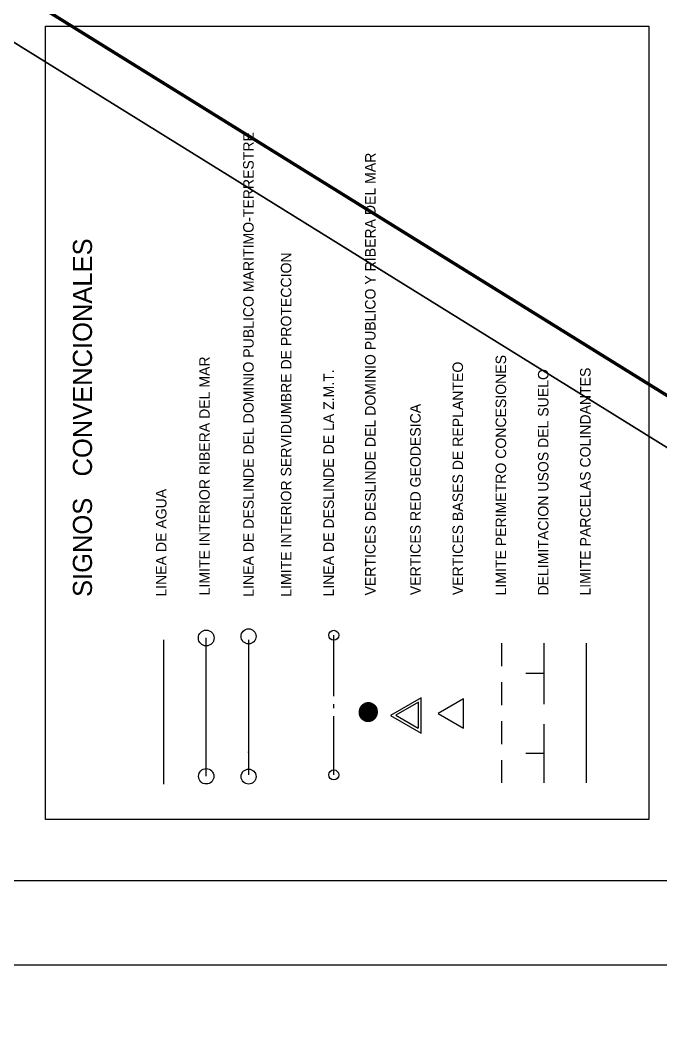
# Model space of a CAD drawing. Extents: x 731154 to 731744, y 4379381 to 4380408.
# Drawn here: x 731286.8 to 731362.4, y 4380201.9 to 4380322.5 of the extents above; entities that cross this region are included whole.
import ezdxf
from ezdxf.enums import TextEntityAlignment as Align

# ---------------------------------------------------------------- set-up
doc = ezdxf.new("R2010")
doc.units = 0
doc.linetypes.add('DASHED', pattern=[0])
doc.layers.get('0').update_dxf_attribs({"linetype": 'CONTINUOUS'})

msp = doc.modelspace()

# ---------------------------------------------------------------- linework, layer by layer
at = {"color": 0, "linetype": 'CONTINUOUS'}
for p, q in [((731323.83, 4380242.75), (731323.83, 4380249.92)), ((731303.77, 4380232.37), (731303.77, 4380249.37)), ((731313.79, 4380233.45), (731313.79, 4380249.37)), ((731343.69, 4380246.27), (731343.69, 4380248.97)), ((731343.69, 4380246.27), (731343.69, 4380248.97)), ((731348.69, 4380241.8), (731348.69, 4380248.97)), ((731348.69, 4380245.39), (731346.5, 4380245.39)), ((731343.69, 4380241.68), (731343.69, 4380244.38)), ((731343.69, 4380241.68), (731343.69, 4380244.38)), ((731323.83, 4380241.3), (731323.83, 4380241.78)), ((731334.15, 4380242.55), (731330.54, 4380240.47)), ((731334.15, 4380242.55), (731330.54, 4380240.47)), ((731333.83, 4380242.03), (731331.16, 4380240.5)), ((731333.83, 4380238.96), (731333.83, 4380242.03)), ((731334.15, 4380238.38), (731334.15, 4380242.55)), ((731334.15, 4380238.38), (731334.15, 4380242.55)), ((731339.15, 4380242.42), (731336.14, 4380240.69)), ((731339.15, 4380242.42), (731336.14, 4380240.69)), ((731339.15, 4380238.95), (731339.15, 4380242.42)), ((731339.15, 4380238.95), (731339.15, 4380242.42)), ((731323.83, 4380233.45), (731323.83, 4380240.38)), ((731330.54, 4380240.47), (731334.15, 4380238.38)), ((731330.54, 4380240.47), (731334.15, 4380238.38)), ((731331.14, 4380240.5), (731333.8, 4380238.96)), ((731336.14, 4380240.69), (731339.15, 4380238.95)), ((731336.14, 4380240.69), (731339.15, 4380238.95)), ((731343.69, 4380237.09), (731343.69, 4380239.79)), ((731343.69, 4380237.09), (731343.69, 4380239.79)), ((731348.69, 4380232.5), (731348.69, 4380239.43)), ((731348.69, 4380235.97), (731346.5, 4380235.97)), ((731343.69, 4380232.5), (731343.69, 4380235.2)), ((731343.69, 4380232.5), (731343.69, 4380235.2))]:
    msp.add_line(p, q, dxfattribs=at)
at = {"color": 0, "linetype": 'DASHED'}
for p, q in [((731308.77, 4380233.28), (731308.77, 4380249.6)), ((731353.69, 4380232.5), (731353.69, 4380248.97))]:
    msp.add_line(p, q, dxfattribs=at)
at = {"color": 0, "linetype": 'CONTINUOUS'}
msp.add_lwpolyline([(731289.77, 4380228.19), (731289.77, 4380321.78), (731361.04, 4380321.78), (731361.04, 4380228.19)], close=True, dxfattribs=at)
for centre, radius in [((731308.77, 4380249.6), 0.933), ((731313.77, 4380249.79), 0.89), ((731323.83, 4380249.92), 0.588), ((731308.77, 4380233.28), 0.907), ((731313.77, 4380233.25), 0.88), ((731323.83, 4380233.45), 0.588)]:
    msp.add_circle(centre, radius, dxfattribs=at)
msp.add_point((731313.74, 4380236.14), dxfattribs=at)
msp.add_point((731313.74, 4380236.14), dxfattribs=at)
msp.add_point((731313.74, 4380236.14), dxfattribs=at)
msp.add_point((731313.74, 4380236.14), dxfattribs=at)
msp.add_point((731313.74, 4380236.14), dxfattribs=at)
msp.add_point((731313.74, 4380236.14), dxfattribs=at)

# ---------------------------------------------------------------- texts
for s, p in [('LINEA DE DESLINDE DEL DOMINIO PUBLICO MARITIMO-TERRESTRE', (731314.37, 4380254.47)), ('VERTICES DESLINDE DEL DOMINIO PUBLICO Y RIBERA DEL MAR', (731328.76, 4380254.62)), ('LIMITE INTERIOR SERVIDUMBRE DE PROTECCION', (731318.82, 4380254.47)), ('LIMITE INTERIOR RIBERA DEL MAR', (731309.18, 4380254.63)), ('LIMITE PERIMETRO CONCESIONES', (731344.18, 4380254.62)), ('VERTICES BASES DE REPLANTEO', (731339.09, 4380254.65)), ('DELIMITACION USOS DEL SUELO', (731349.18, 4380254.61)), ('LIMITE PARCELAS COLINDANTES', (731354.15, 4380254.6)), ('LINEA DE DESLINDE DE LA Z.M.T.', (731323.84, 4380254.49)), ('VERTICES RED GEODESICA', (731334.09, 4380254.65)), ('LINEA DE AGUA', (731304.07, 4380254.48))]:
    msp.add_text(s, height=1.24, rotation=90, dxfattribs=at).set_placement(p)
msp.add_text('SIGNOS   CONVENCIONALES   ', height=2.25, rotation=90, dxfattribs=at).set_placement((731294.15, 4380276.85), align=Align.MIDDLE)

# ---------------------------------------------------------------- meshes
mesh = msp.add_polyface(dxfattribs=at)
corners = [(731154.5, 4379381), (731154.5, 4379381), (731154.5, 4379571.96), (731462.5, 4379381), (731154.5, 4379746.49), (731744, 4379381), (731154.5, 4380407.5), (731744, 4380042.01), (731744, 4380407.5)]
mesh.append_faces([[corners[k] for k in face] for face in [(0, 1, 3, 2), (2, 3, 5, 4), (4, 5, 7, 6), (6, 7, 8, 8)]], dxfattribs={"vtx0": -1, "vtx2": -1, "color": 0})
mesh = msp.add_polyface(dxfattribs=at)
corners = [(731164.5, 4380221), (731164.5, 4380221), (731164.5, 4380395.27), (731445.58, 4380221), (731164.5, 4380401.5), (731445.58, 4380227.23), (731445.58, 4380401.5)]
mesh.append_faces([[corners[k] for k in face] for face in [(0, 1, 3, 2), (2, 3, 5, 4), (4, 5, 6, 6)]], dxfattribs={"vtx0": -1, "vtx2": -1, "color": 0})
mesh = msp.add_polyface(dxfattribs=at)
corners = [(731327.35, 4380239.93), (731327.29, 4380239.97), (731327.37, 4380239.92), (731327.23, 4380240.01), (731327.4, 4380239.91), (731327.22, 4380240.02), (731327.41, 4380239.9), (731327.18, 4380240.05), (731327.47, 4380239.87), (731327.18, 4380240.05), (731327.47, 4380239.87), (731327.16, 4380240.07), (731327.53, 4380239.84), (731327.13, 4380240.1), (731327.57, 4380239.83), (731327.11, 4380240.12), (731327.6, 4380239.82), (731327.09, 4380240.15), (731327.65, 4380239.8), (731327.08, 4380240.16), (731327.66, 4380239.8), (731327.04, 4380240.2), (731327.69, 4380239.8), (731327.02, 4380240.23), (731327.73, 4380239.79), (731327, 4380240.26), (731327.77, 4380239.78), (731326.99, 4380240.28), (731327.8, 4380239.78), (731326.97, 4380240.32), (731327.84, 4380239.78), (731326.95, 4380240.35), (731327.87, 4380239.78), (731326.93, 4380240.38), (731327.9, 4380239.78), (731326.92, 4380240.41), (731327.94, 4380239.78), (731326.91, 4380240.44), (731327.97, 4380239.78), (731326.9, 4380240.46), (731328, 4380239.78), (731326.88, 4380240.5), (731328.03, 4380239.78), (731326.87, 4380240.53), (731328.07, 4380239.79), (731326.86, 4380240.57), (731328.11, 4380239.8), (731326.85, 4380240.6), (731328.14, 4380239.8), (731326.84, 4380240.64), (731328.18, 4380239.81), (731326.83, 4380240.67), (731328.21, 4380239.82), (731326.83, 4380240.7), (731328.24, 4380239.83), (731326.83, 4380240.73), (731328.27, 4380239.84), (731326.83, 4380240.77), (731328.3, 4380239.86), (731326.83, 4380240.8), (731328.33, 4380239.87), (731326.82, 4380240.84), (731328.36, 4380239.88), (731326.82, 4380240.88), (731328.4, 4380239.9), (731326.82, 4380240.91), (731328.43, 4380239.91), (731326.82, 4380240.94), (731328.46, 4380239.93), (731326.83, 4380240.98), (731328.49, 4380239.95), (731326.83, 4380241.01), (731328.51, 4380239.97), (731326.84, 4380241.04), (731328.54, 4380239.99), (731326.85, 4380241.08), (731328.57, 4380240.01), (731326.85, 4380241.11), (731328.59, 4380240.03), (731326.86, 4380241.14), (731328.62, 4380240.05), (731326.87, 4380241.18), (731328.65, 4380240.08), (731326.88, 4380241.21), (731328.67, 4380240.1), (731326.89, 4380241.24), (731328.69, 4380240.12), (731326.91, 4380241.27), (731328.72, 4380240.15), (731326.92, 4380241.3), (731328.74, 4380240.17), (731326.93, 4380241.33), (731328.76, 4380240.2), (731326.95, 4380241.37), (731328.78, 4380240.23), (731326.96, 4380241.4), (731328.8, 4380240.26), (731326.98, 4380241.43), (731328.82, 4380240.29), (731327, 4380241.46), (731328.84, 4380240.32), (731327.02, 4380241.48), (731328.85, 4380240.34), (731327.04, 4380241.51), (731328.87, 4380240.38), (731327.06, 4380241.54), (731328.88, 4380240.41), (731327.09, 4380241.57), (731328.9, 4380240.44), (731327.11, 4380241.59), (731328.91, 4380240.47), (731327.13, 4380241.61), (731328.92, 4380240.5), (731327.16, 4380241.64), (731328.93, 4380240.54), (731327.18, 4380241.66), (731328.94, 4380240.57), (731327.21, 4380241.68), (731328.95, 4380240.6), (731327.24, 4380241.71), (731328.96, 4380240.64), (731327.26, 4380241.73), (731328.97, 4380240.67), (731327.29, 4380241.74), (731328.97, 4380240.7), (731327.32, 4380241.76), (731328.97, 4380240.73), (731327.35, 4380241.78), (731328.98, 4380240.77), (731327.38, 4380241.8), (731328.98, 4380240.81), (731327.41, 4380241.81), (731328.98, 4380240.84), (731327.44, 4380241.83), (731328.98, 4380240.88), (731327.47, 4380241.85), (731328.98, 4380240.91), (731327.5, 4380241.86), (731328.97, 4380240.95), (731327.53, 4380241.87), (731328.97, 4380240.98), (731327.56, 4380241.88), (731328.97, 4380241.01), (731327.59, 4380241.89), (731328.96, 4380241.04), (731327.63, 4380241.9), (731328.95, 4380241.08), (731327.66, 4380241.91), (731328.95, 4380241.11), (731327.7, 4380241.92), (731328.94, 4380241.15), (731327.73, 4380241.92), (731328.93, 4380241.18), (731327.76, 4380241.93), (731328.92, 4380241.21), (731327.8, 4380241.93), (731328.91, 4380241.24), (731327.83, 4380241.93), (731328.9, 4380241.27), (731327.86, 4380241.93), (731328.88, 4380241.3), (731327.9, 4380241.94), (731328.86, 4380241.34), (731327.9, 4380241.94), (731328.85, 4380241.37), (731327.94, 4380241.93), (731328.84, 4380241.39), (731327.97, 4380241.93), (731328.82, 4380241.43), (731328.01, 4380241.93), (731328.79, 4380241.46), (731328.04, 4380241.93), (731328.78, 4380241.48), (731328.06, 4380241.93), (731328.75, 4380241.52), (731328.11, 4380241.92), (731328.74, 4380241.54), (731328.15, 4380241.91), (731328.72, 4380241.56), (731328.17, 4380241.9), (731328.69, 4380241.59), (731328.21, 4380241.89), (731328.67, 4380241.61), (731328.24, 4380241.88), (731328.65, 4380241.64), (731328.29, 4380241.86), (731328.59, 4380241.68), (731328.3, 4380241.86), (731328.59, 4380241.68), (731328.3, 4380241.86), (731328.57, 4380241.7), (731328.36, 4380241.83), (731328.56, 4380241.71), (731328.48, 4380241.76), (731328.38, 4380241.82), (731328.54, 4380241.73), (731328.44, 4380241.79), (731328.42, 4380241.8), (731328.43, 4380241.8)]
mesh.append_faces([[corners[k] for k in face] for face in [(0, 0, 2, 1), (1, 2, 4, 3), (3, 4, 6, 5), (5, 6, 8, 7), (7, 8, 10, 9), (9, 10, 12, 11), (11, 12, 14, 13), (13, 14, 16, 15), (15, 16, 18, 17), (17, 18, 20, 19), (19, 20, 22, 21), (21, 22, 24, 23), (23, 24, 26, 25), (25, 26, 28, 27), (27, 28, 30, 29), (29, 30, 32, 31), (31, 32, 34, 33), (33, 34, 36, 35), (35, 36, 38, 37), (37, 38, 40, 39), (39, 40, 42, 41), (41, 42, 44, 43), (43, 44, 46, 45), (45, 46, 48, 47), (47, 48, 50, 49), (49, 50, 52, 51), (51, 52, 54, 53), (53, 54, 56, 55), (55, 56, 58, 57), (57, 58, 60, 59), (59, 60, 62, 61), (61, 62, 64, 63), (63, 64, 66, 65), (65, 66, 68, 67), (67, 68, 70, 69), (69, 70, 72, 71), (71, 72, 74, 73), (73, 74, 76, 75), (75, 76, 78, 77), (77, 78, 80, 79), (79, 80, 82, 81), (81, 82, 84, 83), (83, 84, 86, 85), (85, 86, 88, 87), (87, 88, 90, 89), (89, 90, 92, 91), (91, 92, 94, 93), (93, 94, 96, 95), (95, 96, 98, 97), (97, 98, 100, 99), (99, 100, 102, 101), (101, 102, 104, 103), (103, 104, 106, 105), (105, 106, 108, 107), (107, 108, 110, 109), (109, 110, 112, 111), (111, 112, 114, 113), (113, 114, 116, 115), (115, 116, 118, 117), (117, 118, 120, 119), (119, 120, 122, 121), (121, 122, 124, 123), (123, 124, 126, 125), (125, 126, 128, 127), (127, 128, 130, 129), (129, 130, 132, 131), (131, 132, 134, 133), (133, 134, 136, 135), (135, 136, 138, 137), (137, 138, 140, 139), (139, 140, 142, 141), (141, 142, 144, 143), (143, 144, 146, 145), (145, 146, 148, 147), (147, 148, 150, 149), (149, 150, 152, 151), (151, 152, 154, 153), (153, 154, 156, 155), (155, 156, 158, 157), (157, 158, 160, 159), (159, 160, 162, 161), (163, 162, 164, 165), (165, 164, 166, 167), (167, 166, 168, 169), (169, 168, 170, 171), (171, 170, 172, 173), (173, 172, 174, 175), (175, 174, 176, 177), (177, 176, 178, 179), (179, 178, 180, 181), (181, 180, 182, 183), (183, 182, 184, 185), (185, 184, 186, 187), (187, 186, 188, 189), (189, 188, 190, 191), (191, 190, 192, 194), (194, 193, 196, 197), (193, 192, 195, 195), (197, 196, 198, 198)]], dxfattribs={"vtx0": -1, "vtx2": -1, "color": 0})
mesh = msp.add_polyface(dxfattribs=at)
corners = [(731164.5, 4379391), (731164.5, 4379391), (731164.5, 4379575.76), (731462.5, 4379391), (731164.5, 4379744.09), (731734, 4379391), (731164.5, 4380211), (731734, 4379857.91), (731462.5, 4380211), (731734, 4380042.67), (731734, 4380211)]
mesh.append_faces([[corners[k] for k in face] for face in [(0, 1, 3, 2), (2, 3, 5, 4), (4, 5, 7, 6), (6, 7, 9, 8), (8, 9, 10, 10)]], dxfattribs={"vtx0": -1, "vtx2": -1, "color": 0})

doc.saveas('drawing.dxf')
